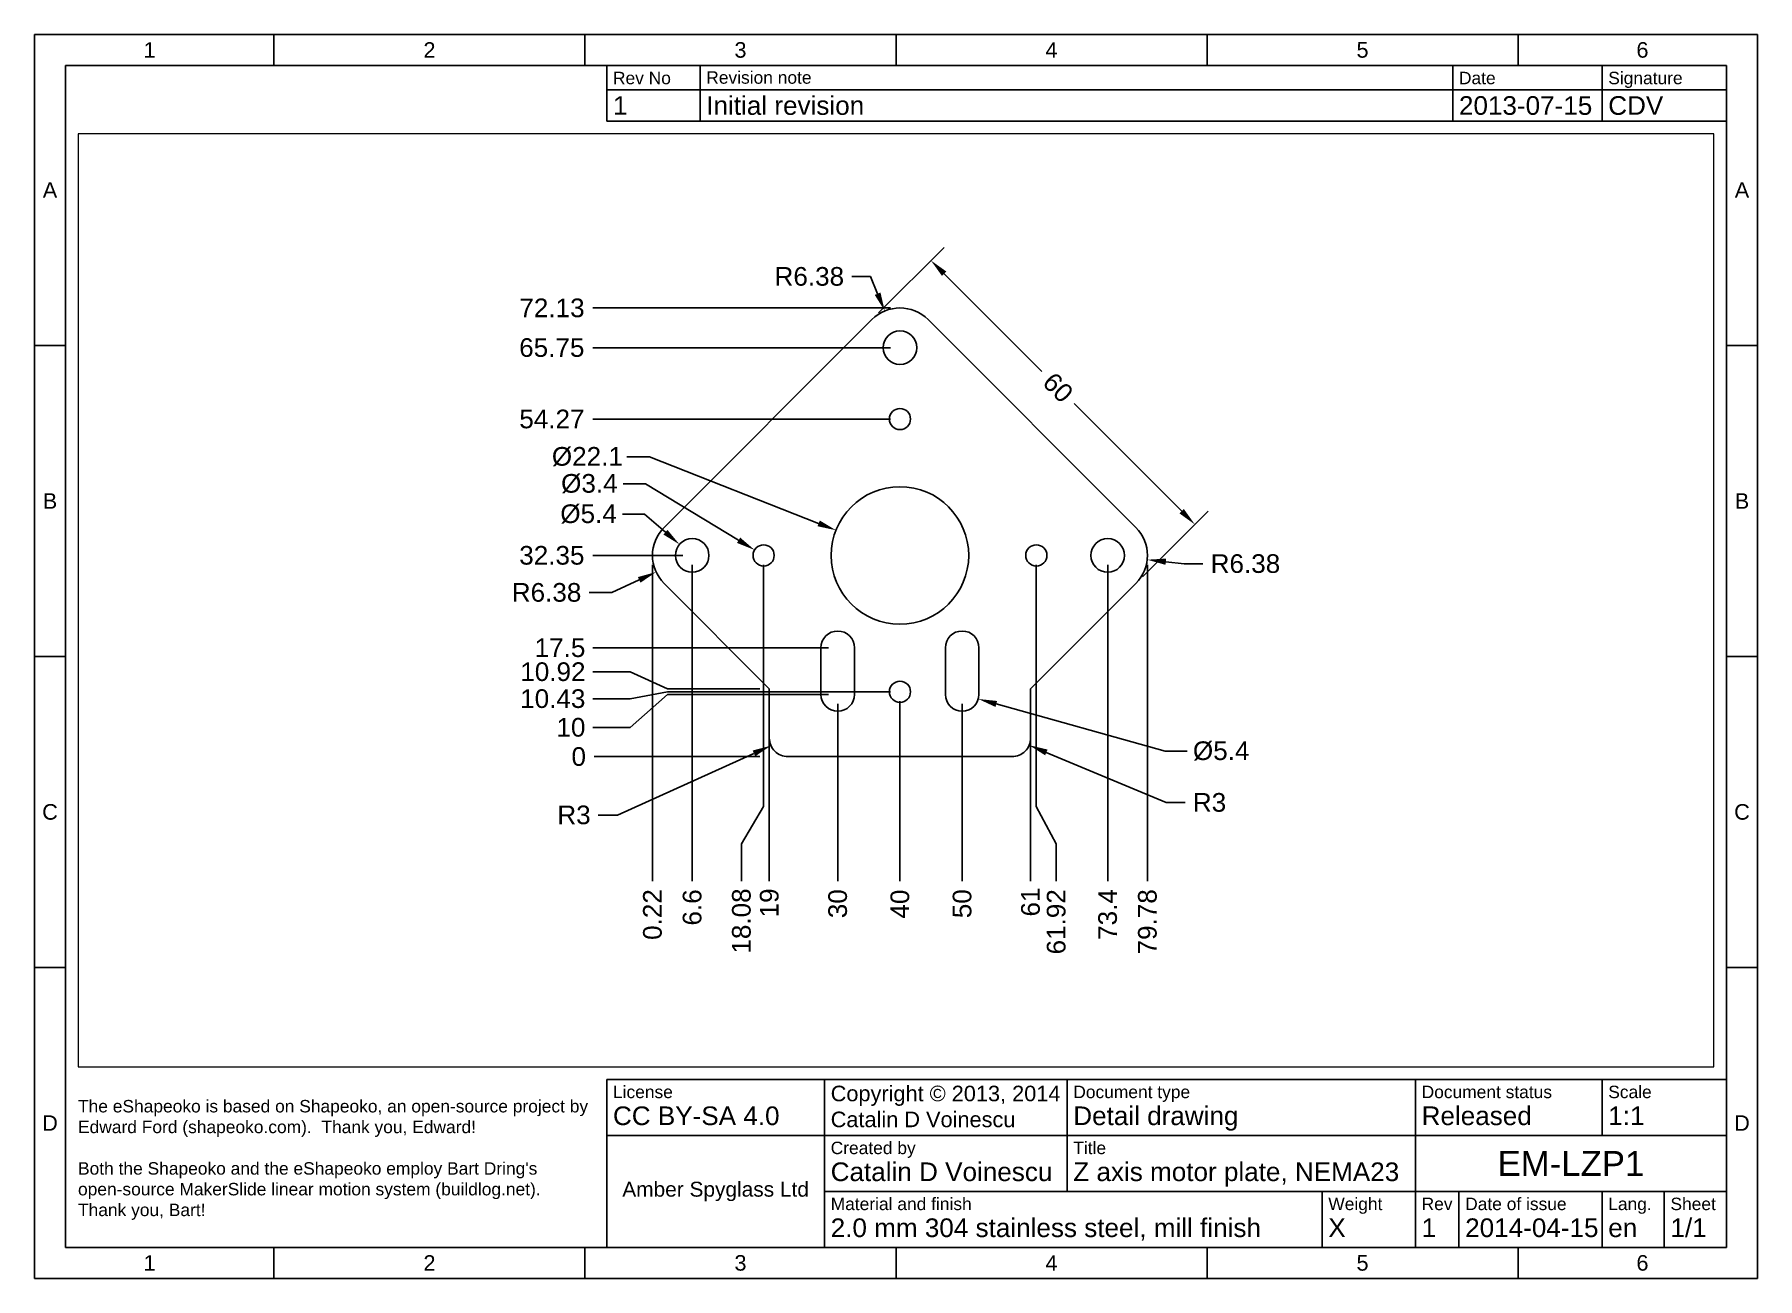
# Paper-space layout 'Sheet1' of a CAD drawing. Header units: millimetres. Extents: x 15 to 292, y 5 to 205.
# The model-space entities are those that its viewports show. They can reach past a viewport. Long polylines and large blocks are cut down to what shows.
import ezdxf

# ---------------------------------------------------------------- set-up
doc = ezdxf.new("R2010")
doc.units = ezdxf.units.MM
doc.layers.add('Dimensions', color=7, linetype='Continuous')
doc.layers.add('Parts', color=7, linetype='Continuous')
doc.styles.get("Standard").update_dxf_attribs({"font": 'arial.ttf'})
doc.dimstyles.new('Copy of Standard', dxfattribs={"dimtxt": 3, "dimasz": 3, "dimexe": 3, "dimexo": 1.5, "dimgap": 1.5, "dimtad": 0, "dimtoh": 1, "dimdsep": 46, "dimtxsty": 'Standard', "dimcen": 0, "dimadec": 0, "dimazin": 2, "dimtfac": 1, "dimtofl": 0, "dimtmove": 0, "dimatfit": 3, "dimfxl": 1, "dimtolj": 1, "dimtzin": 0, "dimarcsym": 0})

# ---------------------------------------------------------------- blocks, each defined once
blk = doc.blocks.new('*D1')
at = {"layer": 'Defpoints', "color": 0}
for p in [(40, 10.43), (0, 0), (40, -20)]:
    blk.add_point(p, dxfattribs=at)
at = {"layer": 'Dimensions', "color": 0, "lineweight": -2}
blk.add_line((40, 8.93), (40, -20), dxfattribs=at)
at = {"layer": 'Dimensions', "color": 0, "insert": (40, -23.7), "char_height": 3, "attachment_point": 5, "rotation": 90}
blk.add_mtext('\\A1;40', dxfattribs=at)
blk = doc.blocks.new('*D2')
at = {"layer": 'Defpoints', "color": 0}
for p in [(50, 10), (0, 0), (50, -20)]:
    blk.add_point(p, dxfattribs=at)
at = {"layer": 'Dimensions', "color": 0, "lineweight": -2}
blk.add_line((50, 8.5), (50, -20), dxfattribs=at)
at = {"layer": 'Dimensions', "color": 0, "insert": (50, -23.6405), "char_height": 3, "attachment_point": 5, "rotation": 90}
blk.add_mtext('\\A1;50', dxfattribs=at)
blk = doc.blocks.new('*D3')
at = {"layer": 'Defpoints', "color": 0}
for p in [(30, 10), (0, 0), (30, -20)]:
    blk.add_point(p, dxfattribs=at)
at = {"layer": 'Dimensions', "color": 0, "lineweight": -2}
blk.add_line((30, 8.5), (30, -20), dxfattribs=at)
at = {"layer": 'Dimensions', "color": 0, "insert": (30, -23.639), "char_height": 3, "attachment_point": 5, "rotation": 90}
blk.add_mtext('\\A1;30', dxfattribs=at)
blk = doc.blocks.new('*D4')
at = {"layer": 'Defpoints', "color": 0}
for p in [(30, 10), (-9.39, 4.7), (0, 0)]:
    blk.add_point(p, dxfattribs=at)
at = {"layer": 'Dimensions', "color": 0, "lineweight": -2}
for p, q in [((2.61, 10), (-3.39, 4.7)), ((28.5, 10), (2.61, 10)), ((-3.39, 4.7), (-9.39, 4.7))]:
    blk.add_line(p, q, dxfattribs=at)
at = {"layer": 'Dimensions', "color": 0, "insert": (-12.89, 4.7), "char_height": 3, "attachment_point": 5}
blk.add_mtext('\\A1;10', dxfattribs=at)
blk = doc.blocks.new('*D5')
at = {"layer": 'Defpoints', "color": 0}
for p in [(-9.39, 17.5), (30, 17.5), (0, 0)]:
    blk.add_point(p, dxfattribs=at)
at = {"layer": 'Dimensions', "color": 0, "lineweight": -2}
blk.add_line((28.5, 17.5), (-9.39, 17.5), dxfattribs=at)
at = {"layer": 'Dimensions', "color": 0, "insert": (-14.65, 17.5), "char_height": 3, "attachment_point": 5}
blk.add_mtext('\\A1;17.5', dxfattribs=at)
blk = doc.blocks.new('*D6')
at = {"layer": 'Defpoints', "color": 0}
for p in [(-9.39, 9.31), (40, 10.43), (0, 0)]:
    blk.add_point(p, dxfattribs=at)
at = {"layer": 'Dimensions', "color": 0, "lineweight": -2}
for p, q in [((-3.39, 9.31), (-9.39, 9.31)), ((2.61, 10.43), (-3.39, 9.31)), ((38.5, 10.43), (2.61, 10.43))]:
    blk.add_line(p, q, dxfattribs=at)
at = {"layer": 'Dimensions', "color": 0, "insert": (-15.81, 9.31), "char_height": 3, "attachment_point": 5}
blk.add_mtext('\\A1;10.43', dxfattribs=at)
blk = doc.blocks.new('*D7')
at = {"layer": 'Defpoints', "color": 0}
for p in [(61, 10.92), (0, 0), (61, -20)]:
    blk.add_point(p, dxfattribs=at)
at = {"layer": 'Dimensions', "color": 0, "lineweight": -2}
blk.add_line((61, 9.42), (61, -20), dxfattribs=at)
at = {"layer": 'Dimensions', "color": 0, "insert": (61, -23.37), "char_height": 3, "attachment_point": 5, "rotation": 90}
blk.add_mtext('\\A1;61', dxfattribs=at)
blk = doc.blocks.new('*D8')
at = {"layer": 'Defpoints', "color": 0}
for p in [(61, 10.92), (0, 0), (61, -20)]:
    blk.add_point(p, dxfattribs=at)
at = {"layer": 'Dimensions', "color": 0, "lineweight": -2}
blk.add_line((61, 9.42), (61, -20), dxfattribs=at)
at = {"layer": 'Dimensions', "color": 0, "insert": (61, -23.37), "char_height": 3, "attachment_point": 5, "rotation": 90}
blk.add_mtext('\\A1;61', dxfattribs=at)
blk = doc.blocks.new('*D9')
at = {"layer": 'Defpoints', "color": 0}
for p in [(79.78, 32.35), (0, 0), (79.79, -20)]:
    blk.add_point(p, dxfattribs=at)
at = {"layer": 'Dimensions', "color": 0, "lineweight": -2}
for p, q in [((79.78, 30.85), (79.78, -8)), ((79.78, -8), (79.79, -14)), ((79.79, -14), (79.79, -20))]:
    blk.add_line(p, q, dxfattribs=at)
at = {"layer": 'Dimensions', "color": 0, "insert": (79.79, -26.55), "char_height": 3, "attachment_point": 5, "rotation": 90}
blk.add_mtext('\\A1;79.78', dxfattribs=at)
blk = doc.blocks.new('*D10')
at = {"layer": 'Defpoints', "color": 0}
for p in [(0.22, 32.35), (0, 0), (0.22, -20)]:
    blk.add_point(p, dxfattribs=at)
at = {"layer": 'Dimensions', "color": 0, "lineweight": -2}
blk.add_line((0.22, 30.85), (0.22, -20), dxfattribs=at)
at = {"layer": 'Dimensions', "color": 0, "insert": (0.22, -25.38), "char_height": 3, "attachment_point": 5, "rotation": 90}
blk.add_mtext('\\A1;0.22', dxfattribs=at)
blk = doc.blocks.new('*D11')
at = {"layer": 'Defpoints', "color": 0}
for p in [(-9.39, 72.13), (40, 72.13), (0, 0)]:
    blk.add_point(p, dxfattribs=at)
at = {"layer": 'Dimensions', "color": 0, "lineweight": -2}
blk.add_line((38.5, 72.13), (-9.39, 72.13), dxfattribs=at)
at = {"layer": 'Dimensions', "color": 0, "insert": (-15.94, 72.13), "char_height": 3, "attachment_point": 5}
blk.add_mtext('\\A1;72.13', dxfattribs=at)
blk = doc.blocks.new('*D12')
at = {"layer": 'Defpoints', "color": 0}
for p in [(-9.39, 32.35), (6.6, 32.35), (0, 0)]:
    blk.add_point(p, dxfattribs=at)
at = {"layer": 'Dimensions', "color": 0, "lineweight": -2}
blk.add_line((5.1, 32.35), (-9.39, 32.35), dxfattribs=at)
at = {"layer": 'Dimensions', "color": 0, "insert": (-15.96, 32.35), "char_height": 3, "attachment_point": 5}
blk.add_mtext('\\A1;32.35', dxfattribs=at)
blk = doc.blocks.new('*D13')
at = {"layer": 'Defpoints', "color": 0}
for p in [(-9.17, 0), (0, 0), (19, 0)]:
    blk.add_point(p, dxfattribs=at)
at = {"layer": 'Dimensions', "color": 0, "lineweight": -2}
blk.add_line((17.5, 0), (-9.17, 0), dxfattribs=at)
at = {"layer": 'Dimensions', "color": 0, "insert": (-11.64, 0), "char_height": 3, "attachment_point": 5}
blk.add_mtext('\\A1;0', dxfattribs=at)
blk = doc.blocks.new('*D14')
at = {"layer": 'Defpoints', "color": 0}
for p in [(-9.39, 54.27), (40, 54.27), (0, 0)]:
    blk.add_point(p, dxfattribs=at)
at = {"layer": 'Dimensions', "color": 0, "lineweight": -2}
blk.add_line((38.5, 54.27), (-9.39, 54.27), dxfattribs=at)
at = {"layer": 'Dimensions', "color": 0, "insert": (-15.95, 54.27), "char_height": 3, "attachment_point": 5}
blk.add_mtext('\\A1;54.27', dxfattribs=at)
blk = doc.blocks.new('*D15')
at = {"layer": 'Defpoints', "color": 0}
for p in [(-9.39, 13.64), (19, 10.92), (0, 0)]:
    blk.add_point(p, dxfattribs=at)
at = {"layer": 'Dimensions', "color": 0, "lineweight": -2}
for p, q in [((-3.39, 13.64), (-9.39, 13.64)), ((2.61, 10.92), (-3.39, 13.64)), ((17.5, 10.92), (2.61, 10.92))]:
    blk.add_line(p, q, dxfattribs=at)
at = {"layer": 'Dimensions', "color": 0, "insert": (-15.79, 13.64), "char_height": 3, "attachment_point": 5}
blk.add_mtext('\\A1;10.92', dxfattribs=at)
blk = doc.blocks.new('*D16')
at = {"layer": 'Defpoints', "color": 0}
for p in [(61.92, 32.35), (0, 0), (65.13, -20)]:
    blk.add_point(p, dxfattribs=at)
at = {"layer": 'Dimensions', "color": 0, "lineweight": -2}
for p, q in [((61.92, 30.85), (61.92, -8)), ((61.92, -8), (65.13, -14)), ((65.13, -14), (65.13, -20))]:
    blk.add_line(p, q, dxfattribs=at)
at = {"layer": 'Dimensions', "color": 0, "insert": (65.13, -26.55), "char_height": 3, "attachment_point": 5, "rotation": 90}
blk.add_mtext('\\A1;61.92', dxfattribs=at)
blk = doc.blocks.new('*D17')
at = {"layer": 'Defpoints', "color": 0}
for p in [(18.08, 32.35), (0, 0), (14.52, -20)]:
    blk.add_point(p, dxfattribs=at)
at = {"layer": 'Dimensions', "color": 0, "lineweight": -2}
for p, q in [((18.08, 30.85), (18.08, -8)), ((18.08, -8), (14.52, -14)), ((14.52, -14), (14.52, -20))]:
    blk.add_line(p, q, dxfattribs=at)
at = {"layer": 'Dimensions', "color": 0, "insert": (14.52, -26.42), "char_height": 3, "attachment_point": 5, "rotation": 90}
blk.add_mtext('\\A1;18.08', dxfattribs=at)
blk = doc.blocks.new('*D18')
at = {"layer": 'Defpoints', "color": 0}
for p in [(58, 3), (60.77, 1.84)]:
    blk.add_point(p, dxfattribs=at)
at = {"layer": 'Dimensions', "color": 0, "lineweight": -2}
for p, q in [((82.77, -7.37), (63.53, 0.68)), ((85.86, -7.37), (82.77, -7.37))]:
    blk.add_line(p, q, dxfattribs=at)
at = {"layer": 'Dimensions', "color": 0}
blk.add_solid([(63.73, 1.14), (63.34, 0.22), (60.77, 1.84)], dxfattribs=at)
at = {"layer": 'Dimensions', "color": 0, "insert": (89.77, -7.37), "char_height": 3, "attachment_point": 5}
blk.add_mtext('\\A1;R3', dxfattribs=at)
blk = doc.blocks.new('*D19')
at = {"layer": 'Defpoints', "color": 0}
for p in [(22, 3), (19.27, 1.77)]:
    blk.add_point(p, dxfattribs=at)
at = {"layer": 'Dimensions', "color": 0, "lineweight": -2}
for p, q in [((-5.4, -9.38), (16.53, 0.53)), ((-8.49, -9.38), (-5.4, -9.38))]:
    blk.add_line(p, q, dxfattribs=at)
at = {"layer": 'Dimensions', "color": 0}
blk.add_solid([(16.74, 0.07), (16.33, 0.99), (19.27, 1.77)], dxfattribs=at)
at = {"layer": 'Dimensions', "color": 0, "insert": (-12.4, -9.38), "char_height": 3, "attachment_point": 5}
blk.add_mtext('\\A1;R3', dxfattribs=at)
blk = doc.blocks.new('*D20')
at = {"layer": 'Defpoints', "color": 0}
for p in [(35.49, 70.27), (87.41, 37.33), (77.92, 27.84)]:
    blk.add_point(p, dxfattribs=at)
at = {"layer": 'Dimensions', "color": 0, "lineweight": -2}
for p, q in [((36.55, 71.33), (47.11, 81.88)), ((47.11, 77.64), (62.83, 61.92)), ((85.29, 39.46), (67.99, 56.75)), ((78.98, 28.9), (89.53, 39.46))]:
    blk.add_line(p, q, dxfattribs=at)
at = {"layer": 'Dimensions', "color": 0}
for points in [[(47.46, 77.99), (46.75, 77.29), (44.98, 79.76)], [(84.94, 39.1), (85.64, 39.81), (87.41, 37.33)]]:
    blk.add_solid(points, dxfattribs=at)
at = {"layer": 'Dimensions', "color": 0, "insert": (65.41, 59.33), "char_height": 3, "attachment_point": 5, "rotation": 315}
blk.add_mtext('\\A1;60', dxfattribs=at)
blk = doc.blocks.new('*D21')
at = {"layer": 'Defpoints', "color": 0}
for p in [(16.63, 33.23), (19.53, 31.47)]:
    blk.add_point(p, dxfattribs=at)
at = {"layer": 'Dimensions', "color": 0, "lineweight": -2}
for p, q in [((-4.47, 43.88), (-0.93, 43.88)), ((-0.93, 43.88), (14.06, 34.79))]:
    blk.add_line(p, q, dxfattribs=at)
at = {"layer": 'Dimensions', "color": 0}
blk.add_solid([(13.8, 34.36), (14.32, 35.22), (16.63, 33.23)], dxfattribs=at)
at = {"layer": 'Dimensions', "color": 0, "insert": (-9.93, 43.88), "char_height": 3, "attachment_point": 5}
blk.add_mtext('\\A1;%%c3.4', dxfattribs=at)
blk = doc.blocks.new('*D22')
at = {"layer": 'Defpoints', "color": 0}
for p in [(29.72, 36.4), (50.28, 28.3)]:
    blk.add_point(p, dxfattribs=at)
at = {"layer": 'Dimensions', "color": 0, "lineweight": -2}
for p, q in [((-3.91, 48.22), (-0.25, 48.22)), ((-0.25, 48.22), (26.93, 37.5))]:
    blk.add_line(p, q, dxfattribs=at)
at = {"layer": 'Dimensions', "color": 0}
blk.add_solid([(26.75, 37.04), (27.11, 37.97), (29.72, 36.4)], dxfattribs=at)
at = {"layer": 'Dimensions', "color": 0, "insert": (-10.25, 48.22), "char_height": 3, "attachment_point": 5}
blk.add_mtext('\\A1;%%c22.1', dxfattribs=at)
blk = doc.blocks.new('*D23')
at = {"layer": 'Defpoints', "color": 0}
for p in [(47.4, 10.73), (52.6, 9.27)]:
    blk.add_point(p, dxfattribs=at)
at = {"layer": 'Dimensions', "color": 0, "lineweight": -2}
for p, q in [((82.64, 0.9), (55.49, 8.47)), ((86.18, 0.9), (82.64, 0.9))]:
    blk.add_line(p, q, dxfattribs=at)
at = {"layer": 'Dimensions', "color": 0}
blk.add_solid([(55.62, 8.95), (55.36, 7.99), (52.6, 9.27)], dxfattribs=at)
at = {"layer": 'Dimensions', "color": 0, "insert": (91.64, 0.9), "char_height": 3, "attachment_point": 5}
blk.add_mtext('\\A1;%%c5.4', dxfattribs=at)
blk = doc.blocks.new('*D24')
at = {"layer": 'Defpoints', "color": 0}
for p in [(4.56, 34.12), (8.64, 30.58)]:
    blk.add_point(p, dxfattribs=at)
at = {"layer": 'Dimensions', "color": 0, "lineweight": -2}
for p, q in [((-4.6, 39), (-1.06, 39)), ((-1.06, 39), (2.29, 36.09))]:
    blk.add_line(p, q, dxfattribs=at)
at = {"layer": 'Dimensions', "color": 0}
blk.add_solid([(1.97, 35.71), (2.62, 36.46), (4.56, 34.12)], dxfattribs=at)
at = {"layer": 'Dimensions', "color": 0, "insert": (-10.06, 39), "char_height": 3, "attachment_point": 5}
blk.add_mtext('\\A1;%%c5.4', dxfattribs=at)
blk = doc.blocks.new('*D25')
at = {"layer": 'Defpoints', "color": 0}
for p in [(6.6, 32.35), (0, 0), (6.6, -20)]:
    blk.add_point(p, dxfattribs=at)
at = {"layer": 'Dimensions', "color": 0, "lineweight": -2}
blk.add_line((6.6, 30.85), (6.6, -20), dxfattribs=at)
at = {"layer": 'Dimensions', "color": 0, "insert": (6.6, -24.2375), "char_height": 3, "attachment_point": 5, "rotation": 90}
blk.add_mtext('\\A1;6.6', dxfattribs=at)
blk = doc.blocks.new('*D26')
at = {"layer": 'Defpoints', "color": 0}
for p in [(73.4, 32.35), (0, 0), (73.4, -20)]:
    blk.add_point(p, dxfattribs=at)
at = {"layer": 'Dimensions', "color": 0, "lineweight": -2}
blk.add_line((73.4, 30.85), (73.4, -20), dxfattribs=at)
at = {"layer": 'Dimensions', "color": 0, "insert": (73.4, -25.3745), "char_height": 3, "attachment_point": 5, "rotation": 90}
blk.add_mtext('\\A1;73.4', dxfattribs=at)
blk = doc.blocks.new('*D27')
at = {"layer": 'Defpoints', "color": 0}
for p in [(19, 10.92), (0, 0), (19, -20)]:
    blk.add_point(p, dxfattribs=at)
at = {"layer": 'Dimensions', "color": 0, "lineweight": -2}
blk.add_line((19, 9.42), (19, -20), dxfattribs=at)
at = {"layer": 'Dimensions', "color": 0, "insert": (19, -23.51), "char_height": 3, "attachment_point": 5, "rotation": 90}
blk.add_mtext('\\A1;19', dxfattribs=at)
blk = doc.blocks.new('*D28')
at = {"layer": 'Defpoints', "color": 0}
for p in [(73.4, 32.35), (79.75, 31.66)]:
    blk.add_point(p, dxfattribs=at)
at = {"layer": 'Dimensions', "color": 0, "lineweight": -2}
for p in [(82.73, 31.34), (88.71, 31.02)]:
    blk.add_line(p, (85.71, 31.02), dxfattribs=at)
at = {"layer": 'Dimensions', "color": 0}
blk.add_solid([(82.78, 31.84), (82.68, 30.84), (79.75, 31.66)], dxfattribs=at)
at = {"layer": 'Dimensions', "color": 0, "insert": (95.54, 31.02), "char_height": 3, "attachment_point": 5}
blk.add_mtext('\\A1;R6.38', dxfattribs=at)
blk = doc.blocks.new('*D29')
at = {"layer": 'Defpoints', "color": 0}
for p in [(37.56, 71.65), (40, 65.75)]:
    blk.add_point(p, dxfattribs=at)
at = {"layer": 'Dimensions', "color": 0, "lineweight": -2}
for p in [(32.26, 77.19), (36.41, 74.42)]:
    blk.add_line(p, (35.26, 77.19), dxfattribs=at)
at = {"layer": 'Dimensions', "color": 0}
blk.add_solid([(35.95, 74.23), (36.87, 74.61), (37.56, 71.65)], dxfattribs=at)
at = {"layer": 'Dimensions', "color": 0, "insert": (25.43, 77.19), "char_height": 3, "attachment_point": 5}
blk.add_mtext('\\A1;R6.38', dxfattribs=at)
blk = doc.blocks.new('*D30')
at = {"layer": 'Defpoints', "color": 0}
for p in [(6.6, 32.35), (0.8, 29.68)]:
    blk.add_point(p, dxfattribs=at)
at = {"layer": 'Dimensions', "color": 0, "lineweight": -2}
for p, q in [((-6.31, 26.39), (-1.92, 28.42)), ((-9.98, 26.39), (-6.31, 26.39))]:
    blk.add_line(p, q, dxfattribs=at)
at = {"layer": 'Dimensions', "color": 0}
blk.add_solid([(-1.71, 27.97), (-2.13, 28.87), (0.8, 29.68)], dxfattribs=at)
at = {"layer": 'Dimensions', "color": 0, "insert": (-16.81, 26.39), "char_height": 3, "attachment_point": 5}
blk.add_mtext('\\A1;R6.38', dxfattribs=at)
blk = doc.blocks.new('*D31')
at = {"layer": 'Defpoints', "color": 0}
for p in [(-9.39, 65.75), (40, 65.75), (0, 0)]:
    blk.add_point(p, dxfattribs=at)
at = {"layer": 'Dimensions', "color": 0, "lineweight": -2}
blk.add_line((38.5, 65.75), (-9.39, 65.75), dxfattribs=at)
at = {"layer": 'Dimensions', "color": 0, "insert": (-15.97, 65.75), "char_height": 3, "attachment_point": 5}
blk.add_mtext('\\A1;65.75', dxfattribs=at)

msp = doc.modelspace()

# ---------------------------------------------------------------- linework, layer by layer
at = {"layer": 'Parts'}
for p, q in [((35.489, 70.265), (2.085, 36.861)), ((77.915, 36.861), (44.511, 70.265)), ((2.085, 27.839), (19, 10.924)), ((61, 10.924), (77.915, 27.839))]:
    msp.add_line(p, q, dxfattribs=at)
for points in [[(32.7, 10), (32.7, 17.5, 1), (27.3, 17.5), (27.3, 10, 1)], [(47.3, 10), (47.3, 17.5, -1), (52.7, 17.5), (52.7, 10, -1)]]:
    msp.add_lwpolyline(points, format="xyb", close=True, dxfattribs=at)
msp.add_lwpolyline([(19, 10.924), (19, 3, 0.4142136), (22, 0), (58, 0, 0.4142136), (61, 3), (61, 10.924)], format="xyb", dxfattribs=at)
for centre, radius in [((40, 65.75), 2.7), ((40, 54.27), 1.7), ((40, 32.35), 11.05), ((6.6, 32.35), 2.7), ((18.08, 32.35), 1.7), ((61.92, 32.35), 1.7), ((73.4, 32.35), 2.7), ((40, 10.43), 1.7)]:
    msp.add_circle(centre, radius, dxfattribs=at)
for centre, start, end in [((40, 65.754), 45, 135), ((6.596, 32.35), 135, 225), ((73.404, 32.35), 315, 45)]:
    msp.add_arc(centre, 6.38, start, end, dxfattribs=at)

# ---------------------------------------------------------------- dimensions: what is measured, and where the dimension line sits
at = {"layer": 'Dimensions'}
dim = msp.add_linear_dim(base=(87.41, 37.334), p1=(35.489, 70.265), p2=(77.915, 27.839), angle=315, dimstyle='Copy of Standard', dxfattribs=at)
dim.commit()
dim.dimension.update_dxf_attribs({"geometry": '*D20', "text_midpoint": (65.41, 59.335), "dimtype": 129})
for center, mpoint, picture, middle in [((40, 65.754), (37.559, 71.648), '*D29', (25.433, 77.191)), ((73.404, 32.35), (79.747, 31.663), '*D28', (95.541, 31.016))]:
    dim = msp.add_radius_dim(center=center, mpoint=mpoint, dimstyle='Copy of Standard', dxfattribs=at)
    dim.commit()
    dim.dimension.update_dxf_attribs({"geometry": picture, "text_midpoint": middle})
for feature_location, offset, dtype, picture, middle in [((40, 72.134), (-49.392, 0), 0, '*D11', (-15.936, 72.134)), ((40, 65.75), (-49.392, 0), 0, '*D31', (-15.968, 65.75)), ((40, 54.27), (-49.392, 0), 0, '*D14', (-15.947, 54.27)), ((6.6, 32.35), (-15.992, 0), 0, '*D12', (-15.957, 32.35)), ((0.216, 32.35), (0, -52.35), 1, '*D10', (0.216, -25.376)), ((79.784, 32.35), (0.006, -52.35), 1, '*D9', (79.789, -26.548)), ((61.92, 32.35), (3.213, -52.35), 1, '*D16', (65.133, -26.549)), ((18.08, 32.35), (-3.558, -52.35), 1, '*D17', (14.522, -26.419)), ((6.6, 32.35), (0, -52.35), 1, '*D25', (6.6, -24.238)), ((73.4, 32.35), (0, -52.35), 1, '*D26', (73.4, -25.375)), ((30, 17.5), (-39.392, 0), 0, '*D5', (-14.654, 17.5)), ((19, 10.924), (-28.392, 2.721), 0, '*D15', (-15.791, 13.644)), ((40, 10.43), (-49.392, -1.124), 0, '*D6', (-15.807, 9.306)), ((30, 10), (-39.392, -5.304), 0, '*D4', (-12.891, 4.696)), ((61, 10.924), (0, -30.924), 1, '*D7', (61, -23.366)), ((61, 10.924), (0, -30.924), 1, '*D8', (61, -23.366)), ((19, 10.924), (0, -30.924), 1, '*D27', (19, -23.509)), ((40, 10.43), (0, -30.43), 1, '*D1', (40, -23.701)), ((50, 10), (0, -30), 1, '*D2', (50, -23.641)), ((30, 10), (0, -30), 1, '*D3', (30, -23.639)), ((19, 0), (-28.165480085, 0), 0, '*D13', (-11.641980085, 0))]:
    dim = msp.add_ordinate_dim(feature_location=feature_location, offset=offset, dtype=dtype, origin=(0, 0), dimstyle='Copy of Standard', dxfattribs=at)
    dim.commit()
    dim.dimension.update_dxf_attribs({"geometry": picture, "text_midpoint": middle})
for p1, p2, picture, middle in [((50.28, 28.297), (29.72, 36.403), '*D22', (-10.247, 48.217)), ((19.533, 31.468), (16.626, 33.232), '*D21', (-9.925, 43.879)), ((8.639, 30.58), (4.561, 34.12), '*D24', (-10.061, 38.998)), ((47.399, 10.725), (52.601, 9.275), '*D23', (91.638, 0.9))]:
    dim = msp.add_diameter_dim_2p(p1=p1, p2=p2, dimstyle='Copy of Standard', dxfattribs=at)
    dim.commit()
    dim.dimension.update_dxf_attribs({"geometry": picture, "text_midpoint": middle, "dimtype": 131})
for center, mpoint, picture, middle in [((6.596, 32.35), (0.803, 29.677), '*D30', (-16.813, 26.394)), ((22, 3), (19.266, 1.765), '*D19', (-12.402, -9.377)), ((58, 3), (60.767, 1.842), '*D18', (89.774, -7.37))]:
    dim = msp.add_radius_dim(center=center, mpoint=mpoint, dimstyle='Copy of Standard', dxfattribs=at)
    dim.commit()
    dim.dimension.update_dxf_attribs({"geometry": picture, "text_midpoint": middle, "dimtype": 132})

psp = doc.layouts.new('Sheet1')

# ---------------------------------------------------------------- linework, layer by layer
for p, q in [((292, 205), (15, 205)), ((15, 205), (15, 5)), ((53.5, 205), (53.5, 200)), ((103.5, 205), (103.5, 200)), ((153.5, 205), (153.5, 200)), ((203.5, 205), (203.5, 200)), ((253.5, 205), (253.5, 200)), ((292, 5), (292, 205)), ((287, 200), (20, 200)), ((20, 200), (20, 10)), ((107, 200.08), (107, 196.08)), ((287, 200), (107, 200)), ((122, 200.08), (122, 196.08)), ((243, 196.08), (243, 200)), ((267, 196.08), (267, 200)), ((287, 10), (287, 200)), ((287, 196.08), (287, 200)), ((107, 196.08), (287, 196.08)), ((107, 196.08), (107, 191.08)), ((122, 196.08), (122, 191.08)), ((243, 191.08), (243, 196.08)), ((267, 191.08), (267, 196.08)), ((287, 191.08), (287, 196.08)), ((107, 191.08), (287, 191.08)), ((15, 155), (20, 155)), ((287, 155), (292, 155)), ((15, 105), (20, 105)), ((287, 105), (292, 105)), ((15, 55), (20, 55)), ((287, 55), (292, 55)), ((287, 40), (287, 10)), ((107, 10), (107, 37)), ((107, 37), (287, 37)), ((142, 10), (142, 37)), ((181, 19), (181, 37)), ((237, 10), (237, 37)), ((267, 28), (267, 37)), ((107, 28), (287, 28)), ((142, 19), (287, 19)), ((222, 10), (222, 19)), ((244, 10), (244, 19)), ((267, 10), (267, 19)), ((277, 10), (277, 19)), ((20, 10), (287, 10)), ((53.5, 10), (53.5, 5)), ((103.5, 10), (103.5, 5)), ((287, 10), (107, 10)), ((107, 10), (287, 10)), ((153.5, 10), (153.5, 5)), ((203.5, 10), (203.5, 5)), ((253.5, 10), (253.5, 5)), ((15, 5), (292, 5))]:
    psp.add_line(p, q)

# ---------------------------------------------------------------- texts
for s, insert, char_height, width, attachment_point in [('{1}', (33.5, 202.5), 2.5, 40, 5), ('{2}', (78.5, 202.5), 2.5, 50, 5), ('{3}', (128.5, 202.5), 2.5, 50, 5), ('{4}', (178.5, 202.5), 2.5, 50, 5), ('{5}', (228.5, 202.5), 2.5, 50, 5), ('{6}', (273.5, 202.5), 2.5, 40, 5), ('{Rev No}', (108, 199), 2, 13, 1), ('{Revision note}', (123, 199.08), 2, 99, 1), ('{Date}', (244, 199), 2, 22, 1), ('{Signature}', (268, 199), 2, 18, 1), ('{1}', (108, 195.08), 3, 13, 1), ('{Initial revision}', (123, 195.08), 3, 99, 1), ('{2013-07-15}', (244, 195.08), 3, 22, 1), ('{CDV}', (268, 195.08), 3, 18, 1), ('{A}', (17.5, 180), 2.5, 5, 5), ('{A}', (289.5, 180), 2.5, 5, 5), ('{B}', (17.5, 130), 2.5, 5, 5), ('{B}', (289.5, 130), 2.5, 5, 5), ('{C}', (17.5, 80), 2.5, 5, 5), ('{C}', (289.5, 80), 2.5, 5, 5), ('{License\\P\\H1.5x;CC BY-SA 4.0}', (108, 36), 2, 33, 1), ('{Copyright © 2013, 2014\\PCatalin D Voinescu}', (143, 36), 2.5, 37, 1), ('{Scale\\P\\H1.5x;1:1}', (268, 36), 2, 18, 1), ("{\\PThe eShapeoko is based on Shapeoko, an open-source project by Edward Ford (shapeoko.com).  Thank you, Edward!\\P\\PBoth the Shapeoko and the eShapeoko employ Bart Dring's open-source MakerSlide linear motion system (buildlog.net).  Thank you, Bart!}", (22, 37.04), 2, 83, 1), ('{Document type\\P\\H1.5x;Detail drawing}', (182, 36), 2, 54, 1), ('{Document status\\P\\H1.5x;Released}', (238, 36), 2, 28, 1), ('{D}', (17.5, 30), 2.5, 5, 5), ('{D}', (289.5, 30), 2.5, 5, 5), ('{Created by\\P\\H1.5x;Catalin D Voinescu}', (143, 27), 2, 37, 1), ('{Title\\P\\H1.5x;Z axis motor plate, NEMA23}', (182, 27), 2, 54, 1), ('{EM-LZP1}', (262, 23.5), 4, 48, 5), ('{\\H0.8x;Amber Spyglass Ltd}', (124.5, 19), 3, 33, 5), ('{Material and finish\\P\\H1.5x;2.0 mm 304 stainless steel, mill finish}', (143, 18), 2, 78, 1), ('{Weight\\P\\H1.5x;X}', (223, 18), 2, 13, 1), ('{Rev\\P\\H1.5x;1}', (238, 18), 2, 6, 1), ('{Date of issue\\P\\H1.5x;2014-04-15}', (245, 18), 2, 21.3076, 1), ('{Lang.\\P\\H1.5x;en}', (268, 18), 2, 8, 1), ('{Sheet\\P\\H1.5x;1/1}', (278, 18), 2, 8, 1), ('{1}', (33.5, 7.5), 2.5, 40, 5), ('{2}', (78.5, 7.5), 2.5, 50, 5), ('{3}', (128.5, 7.5), 2.5, 50, 5), ('{4}', (178.5, 7.5), 2.5, 50, 5), ('{5}', (228.5, 7.5), 2.5, 50, 5), ('{6}', (273.5, 7.5), 2.5, 40, 5)]:
    psp.add_mtext(s, dxfattribs=dict(insert=insert, char_height=char_height, width=width, attachment_point=attachment_point))

# ---------------------------------------------------------------- viewports
at = {"layer": '0', "color": 7}
psp.add_viewport(center=(153.5, 114.04), size=(263, 150), view_center_point=(39.364, 25.142), view_height=150, dxfattribs=at)

doc.saveas('drawing.dxf')
